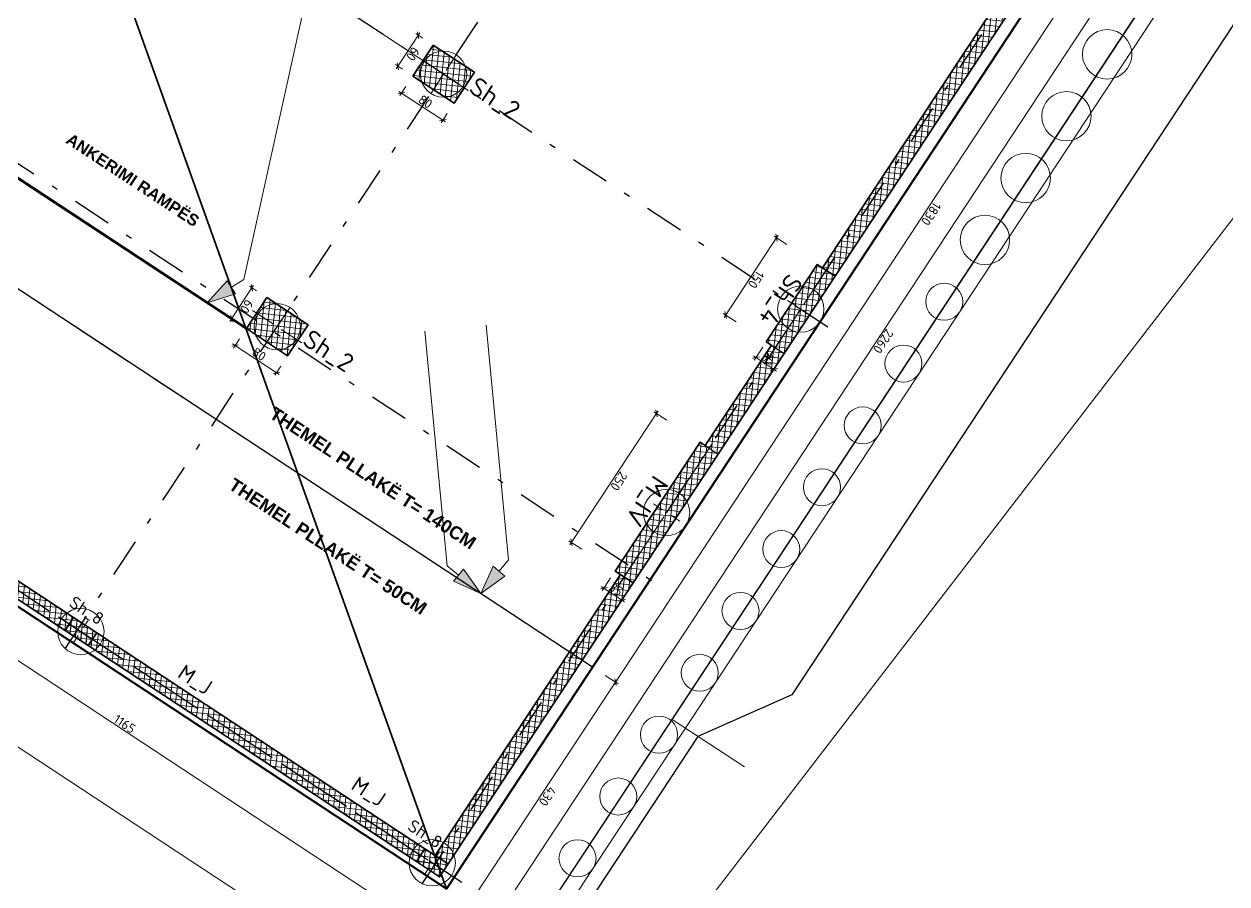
# Model space of a CAD drawing. Header units: metres. Extents: x 7511864 to 7512702, y 4691584 to 4692636.
# Drawn here: x 7511989.86 to 7512009.34, y 4692314.34 to 4692328.27 of the extents above; entities that cross this region are included whole.
import ezdxf

# ---------------------------------------------------------------- set-up
doc = ezdxf.new("R2010")
doc.units = ezdxf.units.M
doc.header["$PDMODE"] = 32
doc.header["$PDSIZE"] = 0.75
doc.linetypes.add('DASHED', pattern=[0.75, 0.5, -0.25])
doc.linetypes.add('Dot & Dashed', pattern=[134.05555248260504, 63.499999999986, -35.27777777776999, 0, -35.27777470484902])
doc.layers.get('0').update_dxf_attribs({"lineweight": 0})
doc.layers.get('Defpoints').update_dxf_attribs({"lineweight": 0})
for name, color, linetype, lineweight in [('2D Drafting - General', 7, 'Continuous', 0), ('2D Drafting - General_Pen_No__101', 252, 'Continuous', 13), ('2D Drafting - General_Pen_No__95', 6, 'Continuous', 13), ('A - Akset_Pen_No__47', 7, 'Continuous', 25), ('A - Muret_Pen_No__101', 252, 'Continuous', 13), ('A - Muret_Pen_No__22', 8, 'Continuous', 35), ('A - Pllaka meskatit_Pen_No__7', 7, 'Continuous', 35), ('A - Pllaka Perdhes kolollt v2', 1, 'Continuous', 0), ('A - Shtyllat_Pen_No__101', 252, 'Continuous', 13), ('A - Shtyllat_Pen_No__22', 8, 'Continuous', 35), ('Drawing & Figure_Pen_No__6', 5, 'Continuous', 35), ('lifti project', 4, 'Continuous', 0), ('parcela', 7, 'Continuous', 0), ('Themel pllaka o3 ferizaj pikat', 30, 'Continuous', 0)]:
    doc.layers.add(name, color=color, linetype=linetype, lineweight=lineweight)
doc.layers.add('2D Drafting - General_Pen_No__106', color=171, linetype='Continuous', lineweight=0, true_color=0xaaaaff)
doc.layers.add('A - Pilota kolollt v2', color=7, linetype='Continuous', lineweight=0, true_color=0xdf0000)
doc.layers.add('A - Muret', color=7, linetype='Continuous')
doc.layers.add('A - Shtyllat', color=7, linetype='Continuous')
doc.styles.add('GENERATED_STYLE_4', font='arialbd.ttf')
doc.styles.add('K.B', font='isocpeur.ttf')
doc.dimstyles.new('FT 1_50', dxfattribs={"dimtxt": 15, "dimasz": 8, "dimexe": 5, "dimexo": 20, "dimgap": 2, "dimtad": 1, "dimdec": 0, "dimtxsty": 'K.B', "dimblk": 'OBLIQUE', "dimcen": 2.5, "dimdle": 5, "dimclrd": 256, "dimclre": 256, "dimclrt": 256, "dimadec": 0, "dimazin": 0, "dimtfac": 1, "dimtdec": 0, "dimtmove": 0, "dimatfit": 3, "dimldrblk": 'ARCHTICK', "dimfxl": 20, "dimfxlon": 1, "dimarcsym": 0})
pattern_1 = [(44.99999999999999, (0, 0), (-64.34671472773822, 64.34671472773826), []), (135.0000000000002, (0, 0), (64.34671472773803, 64.34671472773844), [])]

# ---------------------------------------------------------------- blocks, each defined once
blk = doc.blocks.new('Slab_2', base_point=(230711.063749268, -31544.67652926594))
at = {"layer": 'A - Pllaka meskatit_Pen_No__7', "color": 7, "linetype": 'Continuous', "lineweight": 35, "flags": 128}
blk.add_lwpolyline([(230711.063749268, -31544.67652926594), (230711.063749268, -57316.15496789141), (250511.0637492677, -57316.15496789141), (250511.0637492677, -53786.30152627585, -0.325551855166116), (255155.2266219415, -47409.50501816085), (266240.1735741652, -43835.79124670484), (259305.5587494549, -22325.99998460427)], format="xyb", close=True, dxfattribs=at)
blk = doc.blocks.new('Wall_27', base_point=(259145.8907511716, -22482.54432426653))
at = {"layer": 'A - Muret_Pen_No__101', "linetype": 'Continuous', "lineweight": 13}
h = blk.add_hatch(dxfattribs=at)
h.set_pattern_fill('CONCRETE_BLOCK', color=252, style=0, pattern_type=2)
h.set_pattern_definition(pattern_1)
h.paths.add_polyline_path([(260879.5444499212, -27859.99227168611), (260641.6043909481, -27936.70232952798), (262205.8361793683, -32788.63707517453), (262443.7762383414, -32711.92677258923)])
h = blk.add_hatch(dxfattribs=at)
h.set_pattern_fill('CONCRETE_BLOCK', color=252, style=0, pattern_type=2)
h.set_pattern_definition(pattern_1)
h.paths.add_polyline_path([(262904.0381762249, -34139.56786065826), (262666.0981172518, -34216.27816324356), (263264.4387955836, -36072.21145536158), (263502.3788545567, -35995.50115277628)])
h = blk.add_hatch(dxfattribs=at)
h.set_pattern_fill('CONCRETE_BLOCK', color=252, style=0, pattern_type=2)
h.set_pattern_definition(pattern_1)
h.paths.add_polyline_path([(264269.4821692671, -38374.90273613518), (264031.5420807583, -38451.61304590522), (265704.4867169861, -43640.75359637832), (265942.4268054948, -43564.04328660828)])
at = {"layer": 'A - Muret_Pen_No__22', "color": 8, "linetype": 'Continuous', "lineweight": 35, "flags": 128}
for points in [[(260641.6042678113, -27936.70241421885), (262205.8360569261, -32788.6372541336)], [(262443.7762319846, -32711.92693479448), (260879.5445104604, -27859.99230453213)], [(262666.0980870443, -34216.27821819061), (263264.4387440414, -36072.21152681144)], [(263502.3788768941, -35995.50107655814), (262904.0382787111, -34139.56795036703)], [(265942.4269636699, -43564.04328729732), (264269.4823389707, -38374.90292695478)], [(264031.5421480592, -38451.61319712146), (265704.4867943131, -43640.75362432195)]]:
    blk.add_lwpolyline(points, dxfattribs=at)
blk = doc.blocks.new('Wall_28', base_point=(266019.1373032894, -43801.98345190172))
at = {"layer": 'A - Muret_Pen_No__101', "linetype": 'Continuous', "lineweight": 13}
h = blk.add_hatch(dxfattribs=at)
h.set_pattern_fill('CONCRETE_BLOCK', color=252, style=0, pattern_type=2)
h.set_pattern_definition(pattern_1)
h.paths.add_polyline_path([(265514.1346599555, -43702.12185678836), (259456.6538564178, -45655.01367742691), (259533.3641176267, -45892.9538679878), (265590.8450189531, -43940.06204734924)])
h = blk.add_hatch(dxfattribs=at)
h.set_pattern_fill('CONCRETE_BLOCK', color=252, style=0, pattern_type=2)
h.set_pattern_definition(pattern_1)
h.paths.add_polyline_path([(255047.8321451409, -47076.38878660677), (255124.5424106157, -47314.32895087559), (259105.0719243, -46031.03260741902), (259028.3614953398, -45793.09227966486)])
at = {"layer": 'A - Muret_Pen_No__22', "color": 8, "linetype": 'Continuous', "lineweight": 35, "flags": 128}
for points in [[(265514.1346632521, -43702.12189564802), (259456.6538306978, -45655.01375565708)], [(259533.3641769995, -45892.95392202309), (265590.8449473457, -43940.0620820695)], [(259028.3615483316, -45793.09236210396), (255047.8321451409, -47076.38878266233)], [(255124.5424857127, -47314.32895087559), (259105.0719876487, -46031.03249848241)]]:
    blk.add_lwpolyline(points, dxfattribs=at)
blk = doc.blocks.new('Column_62', base_point=(255917.065709969, -35606.3658815672))
at = {"layer": 'A - Shtyllat_Pen_No__101', "linetype": 'Continuous', "lineweight": 13}
h = blk.add_hatch(dxfattribs=at)
h.set_pattern_fill('CONCRETE_BLOCK', color=252, style=0, pattern_type=2)
h.set_pattern_definition(pattern_1)
h.paths.add_polyline_path([(255444.3090321893, -35443.57422448755), (255628.4138493942, -36014.63062825336), (256389.8223877486, -35769.15753864684), (256205.7175705438, -35198.10113488102)])
at = {"layer": 'A - Shtyllat_Pen_No__101', "color": 252, "linetype": 'Continuous', "lineweight": 13}
for p, q in [((255892.5184010083, -35530.22502773175), (255800.4659924059, -35244.69682584884)), ((255840.9248561335, -35630.91319052785), (255460.2205869563, -35753.64973533111)), ((255993.2065638044, -35581.81857260653), (256373.9108329816, -35459.08202780328)), ((255941.6130189296, -35682.50673540263), (256033.6654275321, -35968.03493728554))]:
    blk.add_line(p, q, dxfattribs=at)
blk.add_point((255917.065709969, -35606.3658815672), dxfattribs=at)
at = {"layer": 'A - Shtyllat_Pen_No__22', "color": 8, "linetype": 'Continuous', "lineweight": 35, "flags": 128}
blk.add_lwpolyline([(255444.3090321893, -35443.57422448755), (255628.4138493942, -36014.63062825336), (256389.8223877486, -35769.15753864684), (256205.7175705438, -35198.10113488102)], close=True, dxfattribs=at)
blk = doc.blocks.new('Column_63', base_point=(263719.3724657951, -37238.89921438128))
at = {"layer": 'A - Shtyllat_Pen_No__101', "linetype": 'Continuous', "lineweight": 13}
h = blk.add_hatch(dxfattribs=at)
h.set_pattern_fill('CONCRETE_BLOCK', color=252, style=0, pattern_type=2)
h.set_pattern_definition(pattern_1)
h.paths.add_polyline_path([(263502.3788261008, -35995.50106844717), (263264.4387026491, -36072.21144037801), (264031.5421042728, -38451.61299257957), (264269.4822277246, -38374.90293833343)])
h = blk.add_hatch(dxfattribs=at)
h.set_pattern_fill('CONCRETE_BLOCK', color=252, style=0, pattern_type=2)
h.set_pattern_definition(pattern_1)
h.paths.add_polyline_path([(263264.4387026491, -36072.21144037801), (263169.2625897315, -36102.89565268729), (263936.3659913552, -38482.29720488885), (264031.5421042728, -38451.61299257957)])
at = {"layer": 'A - Shtyllat_Pen_No__101', "color": 252, "linetype": 'Continuous', "lineweight": 13}
for p, q in [((263694.8251568344, -37162.75836054583), (263311.2734543243, -35973.05751936702)), ((263795.5133196306, -37214.35190542063), (263962.0714373956, -37160.6546670692)), ((263643.2316119596, -37263.44652334193), (263476.6734941946, -37317.14376169335)), ((263743.9197747558, -37315.04006821672), (264127.4714772659, -38504.74090939553))]:
    blk.add_line(p, q, dxfattribs=at)
blk.add_point((263719.3724657951, -37238.89921438128), dxfattribs=at)
at = {"layer": 'A - Shtyllat_Pen_No__22', "color": 8, "linetype": 'Continuous', "lineweight": 35, "flags": 128}
for points in [[(264269.4822277246, -38374.90293833343), (263502.3788261008, -35995.50106844717)], [(263264.4387026491, -36072.21144037801), (263169.2625897315, -36102.89565268729), (263936.3659913552, -38482.29720488885), (264031.5421042728, -38451.61299257957)]]:
    blk.add_lwpolyline(points, dxfattribs=at)
blk = doc.blocks.new('Column_64', base_point=(262507.3490858631, -33479.44455625588))
at = {"layer": 'A - Shtyllat_Pen_No__101', "linetype": 'Continuous', "lineweight": 13}
h = blk.add_hatch(dxfattribs=at)
h.set_pattern_fill('CONCRETE_BLOCK', color=252, style=0, pattern_type=2)
h.set_pattern_definition(pattern_1)
h.paths.add_polyline_path([(262443.7762017507, -32711.92692005533), (262205.8360782989, -32788.63697430147), (262666.0979921993, -34216.27803269629), (262904.038115651, -34139.56797845015)])
h = blk.add_hatch(dxfattribs=at)
h.set_pattern_fill('CONCRETE_BLOCK', color=252, style=0, pattern_type=2)
h.set_pattern_definition(pattern_1)
h.paths.add_polyline_path([(262205.8360782989, -32788.63697430147), (262110.6599653813, -32819.32118661075), (262570.9218792817, -34246.96224500556), (262666.0979921993, -34216.27803269629)])
at = {"layer": 'A - Shtyllat_Pen_No__101', "color": 252, "linetype": 'Continuous', "lineweight": 13}
for p, q in [((262482.8017769025, -33403.30370242043), (262252.6707553964, -32689.48319771314)), ((262431.2082320277, -33503.99186521653), (262264.6501142626, -33557.68910356794)), ((262583.4899396985, -33454.89724729523), (262750.0480574636, -33401.20000894382)), ((262531.8963948237, -33555.58541009133), (262762.0274163298, -34269.40591479862))]:
    blk.add_line(p, q, dxfattribs=at)
blk.add_point((262507.3490858631, -33479.44455625588), dxfattribs=at)
at = {"layer": 'A - Shtyllat_Pen_No__22', "color": 8, "linetype": 'Continuous', "lineweight": 35, "flags": 128}
for points in [[(262904.038115651, -34139.56797845015), (262443.7762017507, -32711.92692005533)], [(262205.8360782989, -32788.63697430147), (262110.6599653813, -32819.32118661075), (262570.9218792817, -34246.96224500556), (262666.0979921993, -34216.27803269629)]]:
    blk.add_lwpolyline(points, dxfattribs=at)
blk = doc.blocks.new('Column_71', base_point=(257420.5883691483, -40269.99313351575))
at = {"layer": 'A - Shtyllat_Pen_No__101', "linetype": 'Continuous', "lineweight": 13}
h = blk.add_hatch(dxfattribs=at)
h.set_pattern_fill('CONCRETE_BLOCK', color=252, style=0, pattern_type=2)
h.set_pattern_definition(pattern_1)
h.paths.add_polyline_path([(256947.8316913686, -40107.20147643611), (257131.9365085735, -40678.25788020193), (257893.3450469279, -40432.7847905954), (257709.240229723, -39861.72838682959)])
at = {"layer": 'A - Shtyllat_Pen_No__101', "color": 252, "linetype": 'Continuous', "lineweight": 13}
for p, q in [((257396.0410601876, -40193.85227968032), (257303.9886515852, -39908.32407779741)), ((257496.7292229837, -40245.4458245551), (257877.433492161, -40122.70927975184)), ((257344.4475153128, -40294.54044247641), (256963.7432461356, -40417.27698727967)), ((257445.135678109, -40346.1339873512), (257537.1880867114, -40631.66218923411))]:
    blk.add_line(p, q, dxfattribs=at)
blk.add_point((257420.5883691483, -40269.99313351575), dxfattribs=at)
at = {"layer": 'A - Shtyllat_Pen_No__22', "color": 8, "linetype": 'Continuous', "lineweight": 35, "flags": 128}
blk.add_lwpolyline([(256947.8316913686, -40107.20147643611), (257131.9365085735, -40678.25788020193), (257893.3450469279, -40432.7847905954), (257709.240229723, -39861.72838682959)], close=True, dxfattribs=at)
blk = doc.blocks.new('Column_75', base_point=(265766.6359816116, -43752.05267430978))
at = {"layer": 'A - Shtyllat_Pen_No__101', "linetype": 'Continuous', "lineweight": 13}
h = blk.add_hatch(dxfattribs=at)
h.set_pattern_fill('CONCRETE_BLOCK', color=252, style=0, pattern_type=2)
h.set_pattern_definition(pattern_1)
h.paths.add_polyline_path([(265942.4270486817, -43564.04308773651), (265704.4869243612, -43640.75377763214), (266019.1374208926, -43801.98352974166)])
h = blk.add_hatch(dxfattribs=at)
h.set_pattern_fill('CONCRETE_BLOCK', color=252, style=0, pattern_type=2)
h.set_pattern_definition(pattern_1)
h.paths.add_polyline_path([(265704.4868735458, -43640.75363094766), (265514.1346767366, -43702.12194141871), (265590.8449422115, -43940.06210568752), (266019.1373032894, -43801.98352974166)])
at = {"layer": 'A - Shtyllat_Pen_No__101', "color": 252, "linetype": 'Continuous', "lineweight": 13}
for p, q in [((265742.0886726286, -43675.91182048154), (265703.7335023427, -43556.94173637491)), ((265690.4951277833, -43776.59998329277), (265476.3489763914, -43845.63928980742)), ((265791.1832905945, -43828.19352813802), (265829.5384608805, -43947.16361224465)), ((265842.7768354398, -43727.50536532679), (266056.9229868317, -43658.46605881215))]:
    blk.add_line(p, q, dxfattribs=at)
blk.add_point((265766.6359816116, -43752.05267430978), dxfattribs=at)
at = {"layer": 'A - Shtyllat_Pen_No__22', "color": 8, "linetype": 'Continuous', "lineweight": 35, "flags": 128}
for points in [[(266019.1374208926, -43801.98352974166), (265942.4270486817, -43564.04308773651)], [(265704.4868735458, -43640.75363094766), (265514.1346767366, -43702.12194141871)], [(265590.8449422115, -43940.06210568752), (266019.1373032894, -43801.98352974166)]]:
    blk.add_lwpolyline(points, dxfattribs=at)
blk = doc.blocks.new('Column_76', base_point=(259280.8628811976, -45843.02313602722))
at = {"layer": 'A - Shtyllat_Pen_No__101', "linetype": 'Continuous', "lineweight": 13}
h = blk.add_hatch(dxfattribs=at)
h.set_pattern_fill('CONCRETE_BLOCK', color=252, style=0, pattern_type=2)
h.set_pattern_definition(pattern_1)
h.paths.add_polyline_path([(259456.6538564178, -45655.01370371899), (259028.3614953398, -45793.09227966486), (259105.0719243, -46031.03260741902), (259533.3641218926, -45892.9538679878)])
at = {"layer": 'A - Shtyllat_Pen_No__101', "color": 252, "linetype": 'Continuous', "lineweight": 13}
for p, q in [((259256.3155722146, -45766.88228219897), (259217.9604019287, -45647.91219809235)), ((259357.0037350258, -45818.47582704423), (259571.1498864178, -45749.43652052958)), ((259204.7220273694, -45867.57044501021), (258990.5758759774, -45936.60975152485)), ((259305.4101901806, -45919.16398985546), (259343.7653604665, -46038.13407396209))]:
    blk.add_line(p, q, dxfattribs=at)
blk.add_point((259280.8628811976, -45843.02313602722), dxfattribs=at)
at = {"layer": 'A - Shtyllat_Pen_No__22', "color": 8, "linetype": 'Continuous', "lineweight": 35, "flags": 128}
for points in [[(259456.6538564178, -45655.01370371899), (259028.3614953398, -45793.09227966486)], [(259105.0719243, -46031.03260741902), (259533.3641218926, -45892.9538679878)]]:
    blk.add_lwpolyline(points, dxfattribs=at)
blk = doc.blocks.new('Polyline_3', base_point=(531832.5650997512, 96335.76746862041))
at = {"layer": '2D Drafting - General_Pen_No__106', "linetype": 'Continuous', "lineweight": 13, "true_color": 0xaaaaff}
blk.add_hatch(color=161, dxfattribs=at).paths.add_polyline_path([(531832.5650997512, 96335.76746862041), (531860.8090929713, 96817.90371299129), (531615.9569464953, 96767.43167750516)])
at = {"layer": '2D Drafting - General_Pen_No__106', "color": 161, "linetype": 'Continuous', "lineweight": 13, "true_color": 0xaaaaff}
for p, q in [((531615.9569464953, 96767.43167750516), (531860.8090929713, 96817.90371299129)), ((531832.5650997512, 96335.76746862041), (531615.9569464953, 96767.43167750516)), ((531832.5650997512, 96335.76746862041), (531860.8090929713, 96817.90371299129))]:
    blk.add_line(p, q, dxfattribs=at)
at = {"layer": '2D Drafting - General_Pen_No__106', "color": 161, "linetype": 'Continuous', "lineweight": 13, "true_color": 0xaaaaff, "flags": 128}
blk.add_lwpolyline([(531738.3830197334, 96792.66769524822), (531690.4570092218, 97025.16845399009), (528499.6242181344, 99125.35011863179)], dxfattribs=at)
blk = doc.blocks.new('Polyline_4', base_point=(531832.5650997512, 96335.76746862041))
at = {"layer": '2D Drafting - General_Pen_No__106', "linetype": 'Continuous', "lineweight": 13, "true_color": 0xaaaaff}
blk.add_hatch(color=161, dxfattribs=at).paths.add_polyline_path([(531832.5650997512, 96335.76746862041), (531350.4288553804, 96364.01146184055), (531400.9008908665, 96119.15931536457)])
at = {"layer": '2D Drafting - General_Pen_No__106', "color": 161, "linetype": 'Continuous', "lineweight": 13, "true_color": 0xaaaaff}
for p, q in [((531400.9008908665, 96119.15931536457), (531350.4288553804, 96364.01146184055)), ((531832.5650997512, 96335.76746862041), (531350.4288553804, 96364.01146184055)), ((531832.5650997512, 96335.76746862041), (531400.9008908665, 96119.15931536457))]:
    blk.add_line(p, q, dxfattribs=at)
at = {"layer": '2D Drafting - General_Pen_No__106', "color": 161, "linetype": 'Continuous', "lineweight": 13, "true_color": 0xaaaaff, "flags": 128}
blk.add_lwpolyline([(531375.6648731235, 96241.58538860256), (531143.1641143813, 96193.65937809108), (527952.3313232937, 98293.84104273282)], dxfattribs=at)
blk = doc.blocks.new('Polyline_5', base_point=(516777.2041762705, 123547.4077139645))
at = {"layer": '2D Drafting - General_Pen_No__106', "linetype": 'Continuous', "lineweight": 13, "true_color": 0xaaaaff}
blk.add_hatch(color=161, dxfattribs=at).paths.add_polyline_path([(516777.2041762705, 123547.4077139645), (516952.0903954058, 123997.5942215874), (516703.5667793594, 124024.7237676074)])
at = {"layer": '2D Drafting - General_Pen_No__106', "color": 161, "linetype": 'Continuous', "lineweight": 13, "true_color": 0xaaaaff}
for p, q in [((516703.5667793594, 124024.7237676074), (516952.0903954058, 123997.5942215874)), ((516777.2041762705, 123547.4077139645), (516703.5667793594, 124024.7237676074)), ((516777.2041762705, 123547.4077139645), (516952.0903954058, 123997.5942215874))]:
    blk.add_line(p, q, dxfattribs=at)
at = {"layer": '2D Drafting - General_Pen_No__106', "color": 161, "linetype": 'Continuous', "lineweight": 13, "true_color": 0xaaaaff, "flags": 128}
blk.add_lwpolyline([(516827.8285873826, 124011.1589945974), (516853.589603264, 124247.146018308), (512541.4557738736, 129616.094360889)], dxfattribs=at)
blk = doc.blocks.new('_Oblique')
at = {"color": 0, "linetype": 'ByBlock', "lineweight": -2}
blk.add_line((-0.5, -0.5), (0.5, 0.5), dxfattribs=at)
blk = doc.blocks.new('*D118')
at = {"lineweight": -2, "transparency": 16777216}
for p, q in [((4561.825168463611, 4144.381285521631), (4585.619185278772, 4152.052319597938)), ((5275.856071202002, 1994.78018320959), (4579.326175100478, 4155.276916145708)), ((5255.286650934611, 1993.402159311577), (5279.080667749772, 2001.073193387883))]:
    blk.add_line(p, q, dxfattribs=at)
at = {"layer": 'Defpoints', "color": 0, "transparency": 16777216}
for p in [(4580.86038191574, 4150.518112782676), (4491.905453161053, 4121.839630497255), (5185.366935632052, 1970.8605042872)]:
    blk.add_point(p, dxfattribs=at)
at = {"lineweight": -2, "transparency": 16777216, "xscale": 8, "yscale": 8, "zscale": 8}
for p, rotation in [((4580.86038191574, 4150.518112782676), 107.8689790706398), ((5274.32186438674, 1999.538986572622), 287.8689790706398)]:
    blk.add_blockref('_Oblique', p, dxfattribs=dict(at, rotation=rotation))
at = {"transparency": 16777216, "insert": (4936.632849541002, 3077.943542626645), "char_height": 15, "attachment_point": 5, "rotation": 287.86897907063985, "style": 'K.B'}
blk.add_mtext('2260', dxfattribs=at)
blk = doc.blocks.new('_ArchTick')
at = {"color": 0, "linetype": 'ByBlock', "const_width": 0.15}
blk.add_lwpolyline([(-0.5, -0.5), (0.5, 0.5)], dxfattribs=at)
blk = doc.blocks.new('*D146')
at = {"lineweight": -2, "transparency": 16777216}
for p, q in [((5094.216175056266, 2398.75055694621), (5229.293188873557, 1979.768617074819)), ((5076.7151684194, 2387.854926322133), (5100.50918523456, 2395.525960398439)), ((5208.723768606167, 1978.390593176806), (5232.517785421328, 1986.061627253112))]:
    blk.add_line(p, q, dxfattribs=at)
at = {"layer": 'Defpoints', "color": 0, "transparency": 16777216}
for p in [(5053.358335445292, 2380.324837432526), (5185.36693563206, 1970.860504287199), (5227.758982058295, 1984.527420437851)]:
    blk.add_point(p, dxfattribs=at)
at = {"lineweight": -2, "transparency": 16777216, "xscale": 8, "yscale": 8, "zscale": 8}
for p, rotation in [((5095.750381871528, 2393.991753583178), 107.8689790706391), ((5227.758982058295, 1984.527420437851), 287.8689790706391)]:
    blk.add_blockref('_Oblique', p, dxfattribs=dict(at, rotation=rotation))
at = {"transparency": 16777216, "insert": (5170.796408354673, 2192.17457995951), "char_height": 15, "attachment_point": 5, "rotation": 287.8689790706391, "style": 'K.B'}
blk.add_mtext('430', dxfattribs=at)
blk = doc.blocks.new('*D147')
at = {"lineweight": -2, "transparency": 16777216}
for p, q in [((4515.262286135158, 4129.369719386862), (4539.056302950319, 4137.040753463169)), ((5097.284588686789, 2389.232950220146), (4532.763292772026, 4140.265350010939)), ((5076.715168419399, 2387.854926322133), (5100.509185234559, 2395.52596039844))]:
    blk.add_line(p, q, dxfattribs=at)
at = {"layer": 'Defpoints', "color": 0, "transparency": 16777216}
for p in [(4534.297499587287, 4135.506546647907), (4491.905453161054, 4121.839630497256), (5053.358335445293, 2380.324837432526)]:
    blk.add_point(p, dxfattribs=at)
at = {"lineweight": -2, "transparency": 16777216, "xscale": 8, "yscale": 8, "zscale": 8}
for p, rotation in [((4534.297499587287, 4135.506546647907), 107.8689790706402), ((5095.750381871528, 2393.991753583178), 287.8689790706402)]:
    blk.add_blockref('_Oblique', p, dxfattribs=dict(at, rotation=rotation))
at = {"transparency": 16777216, "insert": (4824.065667119169, 3267.664143064539), "char_height": 15, "attachment_point": 5, "rotation": 287.8689790706402, "style": 'K.B'}
blk.add_mtext('1830', dxfattribs=at)
blk = doc.blocks.new('*D150')
at = {"lineweight": -2, "transparency": 16777216}
for p, q in [((5201.660480004216, 1920.321181168587), (5209.331514061404, 1896.527164347263)), ((4094.543808663339, 1542.380383754492), (5212.556110614231, 1902.820174522965)), ((4093.165784781855, 1562.949804022989), (4100.836818839042, 1539.155787201664))]:
    blk.add_line(p, q, dxfattribs=at)
at = {"layer": 'Defpoints', "color": 0, "transparency": 16777216}
for p in [(5185.366935632061, 1970.8605042872), (5207.797307249966, 1901.285967711528), (4076.872240409699, 1613.489127141601)]:
    blk.add_point(p, dxfattribs=at)
at = {"lineweight": -2, "transparency": 16777216, "xscale": 8, "yscale": 8, "zscale": 8}
for p, rotation in [((5207.797307249966, 1901.285967711528), 17.86897902460125), ((4099.302612027604, 1543.914590565929), 197.8689790246013)]:
    blk.add_blockref('_Oblique', p, dxfattribs=dict(at, rotation=rotation))
at = {"transparency": 16777216, "insert": (4650.634966697055, 1731.642005530832), "char_height": 15, "attachment_point": 5, "rotation": 17.86897902460125, "style": 'K.B'}
blk.add_mtext('1165', dxfattribs=at)
blk = doc.blocks.new('*D155')
at = {"lineweight": -2, "transparency": 16777216}
for p, q in [((5469.376871885724, 2049.327124162755), (5477.051360023379, 2025.534221190966)), ((5385.103430200511, 2001.129746571119), (5480.275042990206, 2031.827699412854)), ((5383.722420284745, 2021.698966576082), (5391.3969084224, 1997.906063604292))]:
    blk.add_line(p, q, dxfattribs=at)
at = {"layer": 'Defpoints', "color": 0, "lineweight": -3, "transparency": 16777216}
for p in [(5333.469351649002, 2470.675673294405), (5247.814900048023, 2443.047515707731), (5475.516462395848, 2030.292801785323)]:
    blk.add_point(p, dxfattribs=at)
at = {"lineweight": -2, "transparency": 16777216, "xscale": 8, "yscale": 8, "zscale": 8}
for p, rotation in [((5475.516462395848, 2030.292801785323), 17.87729661411492), ((5389.862010794869, 2002.66464419865), 197.8772966141149)]:
    blk.add_blockref('_Oblique', p, dxfattribs=dict(at, rotation=rotation))
at = {"lineweight": -3, "transparency": 16777216, "insert": (5429.77293110305, 2025.520026121267), "char_height": 15, "attachment_point": 5, "rotation": 17.877296614114922, "style": 'K.B'}
blk.add_mtext('90', dxfattribs=at)
blk = doc.blocks.new('*D156')
at = {"lineweight": -2, "transparency": 16777216}
for p, q in [((5478.845726657148, 2019.971219405402), (5486.520214794802, 1996.178316433613)), ((5346.986478526947, 1956.424865376726), (5489.743897761629, 2002.471794655502)), ((5345.605468611182, 1976.994085381688), (5353.279956748836, 1953.201182409899))]:
    blk.add_line(p, q, dxfattribs=at)
at = {"layer": 'Defpoints', "color": 0, "lineweight": -3, "transparency": 16777216}
for p in [(5333.469351649001, 2470.675673294405), (5200.229093603035, 2427.69853927069), (5484.985317167271, 2000.936897027971)]:
    blk.add_point(p, dxfattribs=at)
at = {"lineweight": -2, "transparency": 16777216, "xscale": 8, "yscale": 8, "zscale": 8}
for p, rotation in [((5484.985317167271, 2000.936897027971), 17.87729661411515), ((5351.745059121306, 1957.959763004257), 197.8772966141151)]:
    blk.add_blockref('_Oblique', p, dxfattribs=dict(at, rotation=rotation))
at = {"lineweight": -3, "transparency": 16777216, "insert": (5415.448882651979, 1988.489633145394), "char_height": 15, "attachment_point": 5, "rotation": 17.877296614115156, "style": 'K.B'}
blk.add_mtext('140', dxfattribs=at)
blk = doc.blocks.new('*D194')
at = {"lineweight": -2, "transparency": 16777216}
for p, q in [((4129.557522877477, 2720.035503601763), (4215.215983442351, 2747.651226182497)), ((4206.468644230579, 2758.48866163414), (4211.991386887677, 2741.358216007741)), ((4130.327790395134, 2733.941352673487), (4135.850533052232, 2716.810907047088))]:
    blk.add_line(p, q, dxfattribs=at)
at = {"layer": 'Defpoints', "color": 0, "lineweight": 5, "transparency": 16777216}
for p in [(4200.331816990416, 2777.523875093001), (4124.190963154971, 2752.976566132348), (4210.457180077637, 2746.117019372457)]:
    blk.add_point(p, dxfattribs=at)
at = {"lineweight": -2, "transparency": 16777216, "xscale": 8, "yscale": 8, "zscale": 8}
for p, rotation in [((4210.457180077637, 2746.117019372457), 17.86897900778515), ((4134.316326242191, 2721.569710411803), 197.8689790077852)]:
    blk.add_blockref('_Oblique', p, dxfattribs=dict(at, rotation=rotation))
at = {"lineweight": 5, "transparency": 16777216, "insert": (4169.471760220837, 2742.885091285088), "char_height": 15, "attachment_point": 5, "rotation": 17.86897900778515, "style": 'K.B'}
blk.add_mtext('80', dxfattribs=at)
blk = doc.blocks.new('*D195')
at = {"lineweight": -2, "transparency": 16777216}
for p, q in [((4098.327455229212, 2739.384920284818), (4076.848559888641, 2806.00816739083)), ((4086.745267975621, 2803.945379268766), (4073.623963333967, 2799.715157216074)), ((4105.15574969611, 2746.839738892185), (4092.034445054457, 2742.609516839492))]:
    blk.add_line(p, q, dxfattribs=at)
at = {"layer": 'Defpoints', "color": 0, "lineweight": 5, "transparency": 16777216}
for p in [(4105.780481434481, 2810.08220650893), (4078.382766698682, 2801.249364026115), (4124.190963154971, 2752.976566132348)]:
    blk.add_point(p, dxfattribs=at)
at = {"lineweight": -2, "transparency": 16777216, "xscale": 8, "yscale": 8, "zscale": 8}
for p, rotation in [((4078.382766698682, 2801.249364026115), 107.8689790077856), ((4096.793248419172, 2744.143723649533), 287.8689790077856)]:
    blk.add_blockref('_Oblique', p, dxfattribs=dict(at, rotation=rotation))
at = {"lineweight": 5, "transparency": 16777216, "insert": (4096.629733951886, 2775.611536776902), "char_height": 15, "attachment_point": 5, "rotation": 287.8689790077856, "style": 'K.B'}
blk.add_mtext('60', dxfattribs=at)
blk = doc.blocks.new('*D196')
at = {"lineweight": -2, "transparency": 16777216}
for p, q in [((4279.909788795391, 2253.672778406905), (4365.568249360266, 2281.28850098764)), ((4356.820910148494, 2292.125936439282), (4362.343652805592, 2274.995490812884)), ((4280.680056313049, 2267.578627478629), (4286.202798970147, 2250.448181852231))]:
    blk.add_line(p, q, dxfattribs=at)
at = {"layer": 'Defpoints', "color": 0, "lineweight": 5, "transparency": 16777216}
for p in [(4350.68408290833, 2311.161149898143), (4274.543229072886, 2286.61384093749), (4360.809445995551, 2279.754294177599)]:
    blk.add_point(p, dxfattribs=at)
at = {"lineweight": -2, "transparency": 16777216, "xscale": 8, "yscale": 8, "zscale": 8}
for p, rotation in [((4360.809445995551, 2279.754294177599), 17.86897900778515), ((4284.668592160107, 2255.206985216946), 197.8689790077852)]:
    blk.add_blockref('_Oblique', p, dxfattribs=dict(at, rotation=rotation))
at = {"lineweight": 5, "transparency": 16777216, "insert": (4319.824026138751, 2276.522366090231), "char_height": 15, "attachment_point": 5, "rotation": 17.86897900778515, "style": 'K.B'}
blk.add_mtext('80', dxfattribs=at)
blk = doc.blocks.new('*D197')
at = {"lineweight": -2, "transparency": 16777216}
for p, q in [((4248.679721147125, 2273.022195089959), (4227.200825806553, 2339.645442195971)), ((4237.097533893535, 2337.582654073909), (4223.976229251879, 2333.352432021215)), ((4255.508015614025, 2280.477013697327), (4242.386710972369, 2276.246791644633))]:
    blk.add_line(p, q, dxfattribs=at)
at = {"layer": 'Defpoints', "color": 0, "lineweight": 5, "transparency": 16777216}
for p in [(4256.132747352396, 2343.719481314072), (4228.735032616594, 2334.886638831256), (4274.543229072886, 2286.61384093749)]:
    blk.add_point(p, dxfattribs=at)
at = {"lineweight": -2, "transparency": 16777216, "xscale": 8, "yscale": 8, "zscale": 8}
for p, rotation in [((4228.735032616594, 2334.886638831256), 107.8689790077856), ((4247.145514337084, 2277.780998454674), 287.8689790077856)]:
    blk.add_blockref('_Oblique', p, dxfattribs=dict(at, rotation=rotation))
at = {"lineweight": 5, "transparency": 16777216, "insert": (4246.981999869799, 2309.248811582042), "char_height": 15, "attachment_point": 5, "rotation": 287.8689790077856, "style": 'K.B'}
blk.add_mtext('60', dxfattribs=at)
blk = doc.blocks.new('Column_34', base_point=(265766.6359816116, 21247.94732569022))
at = {"layer": 'A - Shtyllat_Pen_No__101', "linetype": 'Continuous', "lineweight": 13}
h = blk.add_hatch(dxfattribs=at)
h.set_pattern_fill('CONCRETE_BLOCK', color=252, style=0, pattern_type=2)
h.set_pattern_definition(pattern_1)
h.paths.add_polyline_path([(265942.4270486817, 21435.95691226348), (265704.4869243613, 21359.24622236786), (266019.1374208926, 21198.01647025835)])
h = blk.add_hatch(dxfattribs=at)
h.set_pattern_fill('CONCRETE_BLOCK', color=252, style=0, pattern_type=2)
h.set_pattern_definition(pattern_1)
h.paths.add_polyline_path([(265704.4868735458, 21359.24636905234), (265514.1346767366, 21297.87805858129), (265590.8449422115, 21059.93789431248), (266019.1373032894, 21198.01647025835)])
at = {"layer": 'A - Shtyllat_Pen_No__101', "color": 252, "linetype": 'Continuous', "lineweight": 13}
for p, q in [((265742.0886726286, 21324.08817951846), (265703.7335023427, 21443.05826362509)), ((265842.7768354398, 21272.4946346732), (266056.9229868317, 21341.53394118786)), ((265690.4951277833, 21223.40001670723), (265476.3489763914, 21154.36071019258)), ((265791.1832905945, 21171.80647186198), (265829.5384608805, 21052.83638775535))]:
    blk.add_line(p, q, dxfattribs=at)
blk.add_point((265766.6359816116, 21247.94732569022), dxfattribs=at)
at = {"layer": 'A - Shtyllat_Pen_No__22', "color": 8, "linetype": 'Continuous', "lineweight": 35, "flags": 128}
for points in [[(266019.1374208926, 21198.01647025835), (265942.4270486817, 21435.95691226348)], [(265704.4868735458, 21359.24636905234), (265514.1346767366, 21297.87805858129)], [(265590.8449422115, 21059.93789431248), (266019.1373032894, 21198.01647025835)]]:
    blk.add_lwpolyline(points, dxfattribs=at)
blk = doc.blocks.new('Column_35', base_point=(259280.8628811976, 19156.97686397278))
at = {"layer": 'A - Shtyllat_Pen_No__101', "linetype": 'Continuous', "lineweight": 13}
h = blk.add_hatch(dxfattribs=at)
h.set_pattern_fill('CONCRETE_BLOCK', color=252, style=0, pattern_type=2)
h.set_pattern_definition(pattern_1)
h.paths.add_polyline_path([(259456.6538564178, 19344.98629628101), (259028.3614953398, 19206.90772033514), (259105.0719243, 18968.96739258098), (259533.3641218926, 19107.0461320122)])
at = {"layer": 'A - Shtyllat_Pen_No__101', "color": 252, "linetype": 'Continuous', "lineweight": 13}
for p, q in [((259256.3155722146, 19233.11771780102), (259217.9604019287, 19352.08780190765)), ((259204.7220273694, 19132.42955498979), (258990.5758759774, 19063.39024847514)), ((259357.0037350258, 19181.52417295577), (259571.1498864178, 19250.56347947042)), ((259305.4101901806, 19080.83601014454), (259343.7653604665, 18961.86592603791))]:
    blk.add_line(p, q, dxfattribs=at)
blk.add_point((259280.8628811976, 19156.97686397278), dxfattribs=at)
at = {"layer": 'A - Shtyllat_Pen_No__22', "color": 8, "linetype": 'Continuous', "lineweight": 35, "flags": 128}
for points in [[(259456.6538564178, 19344.98629628101), (259028.3614953398, 19206.90772033514)], [(259105.0719243, 18968.96739258098), (259533.3641218926, 19107.0461320122)]]:
    blk.add_lwpolyline(points, dxfattribs=at)
blk = doc.blocks.new('*D227')
at = {"lineweight": -2, "transparency": 16777216}
for p, q in [((4816.825244435406, 2724.338796990718), (4793.031227724454, 2716.667762591175)), ((4876.034578108925, 2475.503010908737), (4796.255824186735, 2722.960772813274)), ((4893.535584597777, 2486.398641770562), (4869.741567886826, 2478.727607371019))]:
    blk.add_line(p, q, dxfattribs=at)
at = {"layer": 'Defpoints', "color": 0, "lineweight": 30, "transparency": 16777216}
for p in [(4878.27583718871, 2744.15006368895), (4797.790031066645, 2718.201969471083), (4954.986177351081, 2506.209908468794)]:
    blk.add_point(p, dxfattribs=at)
at = {"lineweight": -2, "transparency": 16777216, "xscale": 8, "yscale": 8, "zscale": 8}
for p, rotation in [((4797.790031066645, 2718.201969471083), 107.8689798489889), ((4874.500371229016, 2480.261814250928), 287.8689798489889)]:
    blk.add_blockref('_Oblique', p, dxfattribs=dict(at, rotation=rotation))
at = {"lineweight": 5, "transparency": 16777216, "insert": (4845.186927497992, 2602.146884932832), "char_height": 15, "attachment_point": 5, "rotation": 287.8689798489889, "style": 'K.B'}
blk.add_mtext('250', dxfattribs=at)
blk = doc.blocks.new('*D228')
at = {"lineweight": -2, "transparency": 16777216}
for p, q in [((4992.378275495058, 2504.292527389473), (5000.049309545261, 2480.498510565897)), ((4959.066653364339, 2493.553080177726), (4966.737687414542, 2469.759063354149)), ((4960.444677239786, 2472.983659908824), (5003.273906099936, 2486.791520740653))]:
    blk.add_line(p, q, dxfattribs=at)
at = {"layer": 'Defpoints', "color": 0, "lineweight": 5, "transparency": 16777216}
for p in [(4949.94263064114, 2635.919429442761), (4916.631008510421, 2625.179982231013), (4998.51510273522, 2485.257313930612)]:
    blk.add_point(p, dxfattribs=at)
at = {"lineweight": -2, "transparency": 16777216, "xscale": 8, "yscale": 8, "zscale": 8}
for p, rotation in [((4965.203480604501, 2474.517866718865), 197.8689790077821), ((4998.51510273522, 2485.257313930612), 17.86897900778217)]:
    blk.add_blockref('_Oblique', p, dxfattribs=dict(at, rotation=rotation))
at = {"lineweight": 5, "transparency": 16777216, "insert": (4978.944298730785, 2488.929316717698), "char_height": 15, "attachment_point": 5, "rotation": 17.868979007782176, "style": 'K.B'}
blk.add_mtext('35', dxfattribs=at)
blk = doc.blocks.new('*D229')
at = {"lineweight": -2, "transparency": 16777216}
for p, q in [((4716.575314496058, 3054.504984446196), (4692.781296967192, 3046.833952583657)), ((4745.10049823551, 2900.845249610911), (4696.005894100458, 3053.126962461938)), ((4762.601505886094, 2911.740878606714), (4738.807488357229, 2904.069846744176))]:
    blk.add_line(p, q, dxfattribs=at)
at = {"layer": 'Defpoints', "color": 0, "lineweight": 30, "transparency": 16777216}
for p in [(4772.415574753679, 3072.507510296611), (4697.540100472967, 3048.368158956165), (4818.441766143714, 2929.74340445713)]:
    blk.add_point(p, dxfattribs=at)
at = {"lineweight": -2, "transparency": 16777216, "xscale": 8, "yscale": 8, "zscale": 8}
for p, rotation in [((4697.540100472967, 3048.368158956165), 107.8689737399052), ((4743.566291863002, 2905.604053116684), 287.8689737399052)]:
    blk.add_blockref('_Oblique', p, dxfattribs=dict(at, rotation=rotation))
at = {"lineweight": 5, "transparency": 16777216, "insert": (4729.594922828953, 2979.901098144189), "char_height": 15, "attachment_point": 5, "rotation": 287.86897373990524, "style": 'K.B'}
blk.add_mtext('150', dxfattribs=at)
blk = doc.blocks.new('*D230')
at = {"lineweight": -2, "transparency": 16777216}
for p, q in [((4854.961321060366, 2930.532490917621), (4862.632355110572, 2906.738474094045)), ((4821.64970356847, 2919.793045201395), (4829.320737618676, 2895.99902837782)), ((4823.027727443919, 2899.223624932493), (4865.856951665244, 2913.031484268801))]:
    blk.add_line(p, q, dxfattribs=at)
at = {"layer": 'Defpoints', "color": 0, "lineweight": 5, "transparency": 16777216}
for p in [(4795.428673180844, 3001.125448902292), (4828.74029067274, 3011.864894618518), (4861.09814830053, 2911.49727745876)]:
    blk.add_point(p, dxfattribs=at)
at = {"lineweight": -2, "transparency": 16777216, "xscale": 8, "yscale": 8, "zscale": 8}
for p, rotation in [((4827.786530808634, 2900.757831742535), 197.8689790077889), ((4861.09814830053, 2911.49727745876), 17.86897900778884)]:
    blk.add_blockref('_Oblique', p, dxfattribs=dict(at, rotation=rotation))
at = {"lineweight": 5, "transparency": 16777216, "insert": (4841.527346615503, 2915.169280993606), "char_height": 15, "attachment_point": 5, "rotation": 17.868979007788838, "style": 'K.B'}
blk.add_mtext('35', dxfattribs=at)
blk = doc.blocks.new('A$C112c8b24')
at = {"lineweight": 30}
for p, q in [((4794.574322117479, 1792.295555019822), (4101.112839608928, 3943.274681346287)), ((4234.745328968384, 2846.590181317627), (4268.056968911333, 2857.329610781474)), ((4280.771520358419, 2703.826075478147), (4314.083160301368, 2714.565504941993)), ((4340.605591403415, 2518.232734709967), (4373.91721504035, 2528.972161365509)), ((4417.315931565787, 2280.292579489811), (4450.627555202722, 2291.032006145354))]:
    blk.add_line(p, q, dxfattribs=at)
at = {"color": 5, "lineweight": 35}
blk.add_line((1094.785707357056, 2974.054647052107), (4647.696689846765, 1744.943175308216), dxfattribs=at)
for p, q in [((3569.701391125884, 2553.15732644559), (3491.181135608083, 2527.842914079919)), ((4752.841315036389, 2378.00483848032), (4710.144654262728, 2217.130186728748))]:
    blk.add_line(p, q)
at = {"color": 6}
blk.add_line((4662.55884781774, 2201.781210291707), (4795.799105863707, 2244.758344315422), dxfattribs=at)
at = {"color": 6, "lineweight": 50}
blk.add_line((3194.369399709973, 1885.796935613888), (3736.872983287591, 2060.696511958507), dxfattribs=at)
at = {"lineweight": 30}
for points in [[(4101.112839608928, 3943.274681346287), (4234.359333812812, 3986.232472052678), (4752.841315036389, 2378.004838480321), (4710.144654262728, 2217.130186728748), (4842.162355760128, 1807.637623134196), (4794.574322117479, 1792.295555019822), (4101.112839607333, 3943.274681351237)], [(4268.056968911333, 2857.329610781474), (4234.745328968384, 2846.590181317627), (4280.771520358419, 2703.826075478147), (4314.083144710449, 2714.565499915595), (4268.056968911333, 2857.329610781474)], [(4340.605591403415, 2518.232734709967), (4373.91721504035, 2528.972161365509), (4450.62756632733, 2291.032007283218), (4417.315931565787, 2280.292579489811), (4340.605591403415, 2518.232734709967)]]:
    blk.add_lwpolyline(points, dxfattribs=at)
at = {"color": 5, "lineweight": 40}
blk.add_lwpolyline([(1094.785707357056, 2974.054647052107), (3954.235207375745, 3895.922301518268), (4647.696689846765, 1744.943175308216), (3539.2019946244, 1387.571798162617), (3539.201994624404, 1387.571798162618)], dxfattribs=at)
at = {"lineweight": 35}
for points in [[(3568.110235649187, 2584.164877529946), (3644.251089484631, 2608.712186490599), (3662.661571205121, 2551.606546114018), (3586.520717369676, 2527.059237153365), (3568.110235649187, 2584.164877529946)], [(3718.462501567112, 2117.802152335089), (3794.603355402556, 2142.349461295742), (3813.013837123046, 2085.24382091916), (3736.872983287602, 2060.696511958507), (3718.462501567112, 2117.802152335089)], [(4617.922026383916, 1772.117970862515), (4575.092798316495, 1758.310110639214), (4582.76383248081, 1734.516093485596), (4625.593060511641, 1748.323954063929), (4617.922026383916, 1772.117970862515)], [(3934.186524615805, 1525.419040563096), (3926.515488382218, 1549.213064135179), (3969.344718660712, 1563.020925437769), (3977.015755001321, 1539.226901533733), (3934.186524615805, 1525.419040563096), (3926.515488382218, 1549.213064135179)]]:
    blk.add_lwpolyline(points, dxfattribs=at)
at = {"layer": '2D Drafting - General_Pen_No__101', "color": 252, "linetype": 'Continuous', "lineweight": 50}
blk.add_lwpolyline([(3194.369399709984, 1885.796935613892), (3736.872983287591, 2060.696511958507)], dxfattribs=at)
at = {"layer": '2D Drafting - General_Pen_No__95', "color": 6, "linetype": 'Continuous', "lineweight": 25}
blk.add_lwpolyline([(4515.688089659998, 2154.407508453543), (2824.785709728058, 1609.000742742522), (2824.785709728058, 396.9068031895579)], dxfattribs=at)
at = {"layer": 'A - Akset_Pen_No__47', "color": 3, "linetype": 'Dot & Dashed', "lineweight": 25, "flags": 128}
for points in [[(4616.607588872146, 1719.162366009018), (3913.944337425644, 3898.683551393172)], [(3957.50050960642, 1506.714474444291), (3254.90132872505, 3686.036925721236)], [(2483.62922075377, 2203.240567974352), (4324.381677390054, 2796.687016195115)], [(2716.989250222607, 1752.906410863259), (4477.868283691532, 2320.602194395236)], [(3284.453358634499, 1329.082915727512), (4636.033966796713, 1764.823587161205)], [(3362.0447131279, 1354.097856531057), (4655.069169275615, 1770.960410861494)]]:
    blk.add_lwpolyline(points, dxfattribs=at)
at = {"layer": '2D Drafting - General', "color": 161, "linetype": 'Continuous', "lineweight": 13, "true_color": 0xaaaaff, "xscale": 0.1, "yscale": 0.1, "zscale": 0.1}
for name, p in [('Polyline_5', (3664.426785414231, 2037.340335705673)), ('Polyline_3', (4309.143905428915, 2087.785924123861)), ('Polyline_4', (4309.143905428915, 2087.785924123861))]:
    blk.add_blockref(name, p, dxfattribs=at)
at = {"layer": 'A - Muret', "color": 8, "lineweight": 35, "xscale": 0.1, "yscale": 0.1, "zscale": 0.1}
for name, p in [('Wall_27', (3938.268407547417, 3880.267867552043)), ('Wall_28', (4625.593062759181, 1748.323954788531))]:
    blk.add_blockref(name, p, dxfattribs=at)
at = {"layer": 'A - Shtyllat', "color": 8, "lineweight": 35, "xscale": 0.1, "yscale": 0.1, "zscale": 0.1}
for name, p in [('Column_64', (4274.414241016559, 2780.577844353115)), ('Column_62', (3615.385903427152, 2567.885711821981)), ('Column_63', (4395.61657900978, 2404.632378540568)), ('Column_71', (3765.738169345081, 2101.522986627125)), ('Column_75', (4600.342930591411, 1753.317032547725)), ('Column_34', (4600.342930591411, 1753.317032547724)), ('Column_76', (3951.765620550002, 1544.219986375974)), ('Column_35', (3951.765620550002, 1544.219986375982))]:
    blk.add_blockref(name, p, dxfattribs=at)
at = {"layer": 'Drawing & Figure_Pen_No__6', "color": 5, "linetype": 'Continuous', "lineweight": 30, "xscale": 0.1, "yscale": 0.1, "zscale": 0.1}
blk.add_blockref('Slab_2', (1094.785707357056, 2974.054647052107), dxfattribs=at)
at = {"width": 1053.289171696408, "attachment_point": 1, "style": 'K.B'}
for s, insert, char_height, rotation in [('{\\C5;Sh_4}', (4243.733946709207, 2811.30040466123), 30, 287.86897373990524), ('{\\C5;Sh_2}', (3651.989938251945, 2609.20394071664), 30, 17.86897900778595), ('{\\C6;M_IV}', (4362.452039599586, 2436.964832633147), 30, 287.77898491792354), ('{\\C5;Sh_2}', (3802.34220416987, 2142.841215521783), 30, 17.86897900778595), ('{\\C5;Sh_8}', (4525.303245544234, 1773.999848419859), 20, 17.86897900778595), ('{\\C1;M_J}', (4415.07312658062, 1748.461660480219), 25, 17.868978979603945), ('{\\C1;M_J}', (4097.7793680329, 1643.078221221808), 25, 17.868978979603945), ('{\\C5;Sh_8}', (3899.597391532679, 1573.27398857825), 20, 17.86897900778595)]:
    blk.add_mtext(s, dxfattribs=dict(at, insert=insert, char_height=char_height, rotation=rotation))
at = {"layer": '2D Drafting - General_Pen_No__106', "color": 161, "linetype": 'Continuous', "lineweight": 13, "true_color": 0xaaaaff, "attachment_point": 8, "style": 'GENERATED_STYLE_4'}
for s, insert, char_height, rotation in [('\\A1;{\\pqc;\\fArial|b1|i0|c0|p34;THEMEL PLLAKË T= 140CM}', (4057.432862887516, 2058.530529401533), 21.00000000000001, 17.87729661411509), ('\\A1;{\\pqc;\\fArial|b1|i0|c0|p34;ANKERIMI RAMPËS}', (3436.856912190015, 2058.680262974783), 18.9, 17.87729661411509), ('\\A1;{\\pqc;\\fArial|b1|i0|c0|p34;THEMEL PLLAKË T= \\fArial|b1|i0|c0|p34;5\\fArial|b1|i0|c0|p34;0CM}', (4098.121737849178, 1932.38446771902), 21.00000000000001, 17.877296614115142)]:
    blk.add_mtext(s, dxfattribs=dict(at, insert=insert, char_height=char_height, rotation=rotation))
for p1, p2, distance, picture, middle in [((4647.696689846758, 1744.943175308216), (3954.235207375757, 3895.922301518272), -93.46354741794596, '*D118', (4398.962603755706, 2852.026213647662)), ((4515.688089659998, 2154.407508453543), (3954.235207375757, 3895.922301518272), -44.54065780018321, '*D147', (4286.395421333874, 3041.746814085555)), ((4515.688089659998, 2154.407508453543), (4647.696689846765, 1744.943175308216), 44.54065780018281, '*D146', (4633.126162569378, 1966.257250980527)), ((3539.201994624404, 1387.571798162618), (4647.696689846765, 1744.943175308216), -73.10087352854865, '*D150', (4112.964720911759, 1505.724676551848))]:
    dim = blk.add_aligned_dim(p1=p1, p2=p2, distance=distance, dimstyle='FT 1_50')
    dim.commit()
    dim.dimension.update_dxf_attribs({"geometry": picture, "text_midpoint": middle, "insert": (-537.6702457852953, -225.9173289789833)})
at = {"lineweight": 5}
for p1, p2, distance, picture, middle in [((4280.771520358419, 2703.826075478147), (4234.745328968384, 2846.590181317627), 78.67048323163584, '*D229', (4191.924677043658, 2753.983769165206)), ((4257.758427395549, 2775.208119923308), (4291.070044887445, 2785.947565639534), -105.45467995583596, '*D230', (4303.857100830208, 2689.251952014622)), ((3586.520717369676, 2527.059237153365), (3568.110235649187, 2584.164877529947), 28.786348831877117, '*D195', (3558.959488166591, 2549.694207797918)), ((3586.520717369676, 2527.059237153365), (3662.661571205121, 2551.606546114018), -32.998690336120426, '*D194', (3631.801514435541, 2516.967762306105)), ((4417.315931565787, 2280.292579489811), (4340.605591403415, 2518.232734709967), 84.56517356842623, '*D227', (4307.516681712696, 2376.229555953849)), ((4378.960762725125, 2399.26265325203), (4412.272384855844, 2410.002100463777), -158.2983199403141, '*D228', (4441.27405294549, 2263.011987738715)), ((3736.872983287591, 2060.696511958507), (3718.462501567101, 2117.802152335089), 28.78634883187885, '*D197', (3709.311754084503, 2083.331482603059)), ((3736.872983287591, 2060.696511958507), (3813.013837123035, 2085.24382091916), -32.99869033611997, '*D196', (3782.153780353456, 2050.605037111248))]:
    dim = blk.add_aligned_dim(p1=p1, p2=p2, distance=distance, dimstyle='FT 1_50', dxfattribs=at)
    dim.commit()
    dim.dimension.update_dxf_attribs({"geometry": picture, "text_midpoint": middle, "insert": (-537.6702457852953, -225.9173289789833)})
at = {"lineweight": -3}
for p1, p2, distance, picture, middle in [((4662.55884781774, 2201.781210291707), (4795.799105863706, 2244.758344315422), -493.57026423319064, '*D156', (4877.778636866684, 1762.572304166411)), ((4710.144654262728, 2217.130186728748), (4795.799105863707, 2244.758344315422), -462.72503194673976, '*D155', (4892.102685317755, 1799.602697142284))]:
    dim = blk.add_aligned_dim(p1=p1, p2=p2, distance=distance, dimstyle='FT 1_50', dxfattribs=at)
    dim.commit()
    dim.dimension.update_dxf_attribs({"geometry": picture, "text_midpoint": middle, "insert": (-537.6702457852953, -225.9173289789833)})

msp = doc.modelspace()

# ---------------------------------------------------------------- linework, layer by layer
at = {"layer": 'A - Pilota kolollt v2', "color": 12, "linetype": 'Continuous', "true_color": 0xdf0000}
for centre, radius in [((7512007.399794481, 4692327.782825029), 0.3999999999999773), ((7512006.739901002, 4692326.780557301), 0.3999999999999773), ((7512006.080007523, 4692325.778289574), 0.3999999999999773), ((7512005.420114044, 4692324.776021847), 0.3999999999999773), ((7512004.760220566, 4692323.77375412), 0.2999999999999497), ((7512004.100327087, 4692322.771486393), 0.2999999999999944), ((7512003.440433607, 4692321.769218666), 0.2999999999999944), ((7512002.780540129, 4692320.766950939), 0.3000000000000329), ((7512002.12064665, 4692319.764683212), 0.2999999999999852), ((7512001.460753172, 4692318.762415485), 0.2999999999999824), ((7512000.800859693, 4692317.760147758), 0.3000000000000257), ((7512000.140966214, 4692316.757880031), 0.2999999999999874), ((7511999.481072735, 4692315.755612304), 0.2999999999999819), ((7511998.821179256, 4692314.753344577), 0.2999999999999601)]:
    msp.add_circle(centre, radius, dxfattribs=at)
at = {"layer": 'A - Pllaka Perdhes kolollt v2', "color": 6, "linetype": 'Continuous', "flags": 128}
msp.add_lwpolyline([(7511962.147605797, 4692332.719527228), (7511983.924078942, 4692350.209557033), (7512010.851815436, 4692332.480324347), (7511997.159025718, 4692311.683269011), (7511985.92796456, 4692319.077804254, 0.3255518551298186), (7511980.282645076, 4692318.811124776), (7511976.049179041, 4692315.410966878)], format="xyb", close=True, dxfattribs=at)
at = {"layer": 'A - Pllaka Perdhes kolollt v2', "linetype": 'Continuous', "flags": 128}
msp.add_lwpolyline([(7511964.959329545, 4692332.412591453), (7511984.040827252, 4692347.738120127), (7512008.081546759, 4692331.909700602), (7511996.588401974, 4692314.453537687), (7511987.027787026, 4692320.748250465, 0.325551855165803), (7511979.030251089, 4692320.370454537), (7511976.356114816, 4692318.222690625)], format="xyb", close=True, dxfattribs=at)
at = {"layer": 'parcela'}
msp.add_lwpolyline([(7512014.001, 4692331.061000001), (7512007.601, 4692322.736), (7511996.727999999, 4692308.593), (7511996.477999999, 4692308.808), (7511984.225, 4692318.67), (7511979.511, 4692314.209), (7511960.838, 4692336.459), (7511966.627, 4692340.808), (7511982.768999999, 4692353.148), (7511985.852999999, 4692355.253), (7512004.361, 4692337.945), (7512007.31, 4692335.187), (7512013.22, 4692331.467), (7512014.001, 4692331.061000001)], dxfattribs=at)
at = {"layer": 'Themel pllaka o3 ferizaj pikat', "flags": 128}
msp.add_lwpolyline([(7512009.128, 4692333.136), (7511999.066503164, 4692317.853206729), (7511996.7, 4692314.26), (7511986.973, 4692320.665, 0.1587437061329291), (7511982.972241618, 4692321.761270221, 0.1586342212972889), (7511979.093, 4692320.292), (7511976.341, 4692318.082), (7511974.775507532, 4692320.031162184), (7511963.942, 4692333.519), (7511984.035, 4692349.657)], format="xyb", close=True, dxfattribs=at)
at = {"layer": 'Themel pllaka o3 ferizaj pikat', "linetype": 'DASHED', "ltscale": 2, "flags": 128}
msp.add_lwpolyline([(7511999.066503164, 4692317.853206729), (7511984.225546326, 4692327.621362422), (7511974.775507532, 4692320.031162184)], dxfattribs=at)

# ---------------------------------------------------------------- block references
at = {"layer": 'lifti project', "xscale": 0.01, "yscale": 0.01, "zscale": 0.01, "rotation": 308.7703677864264}
msp.add_blockref('A$C112c8b24', (7511953.991434605, 4692339.569475741), dxfattribs=at)

doc.saveas('drawing.dxf')
